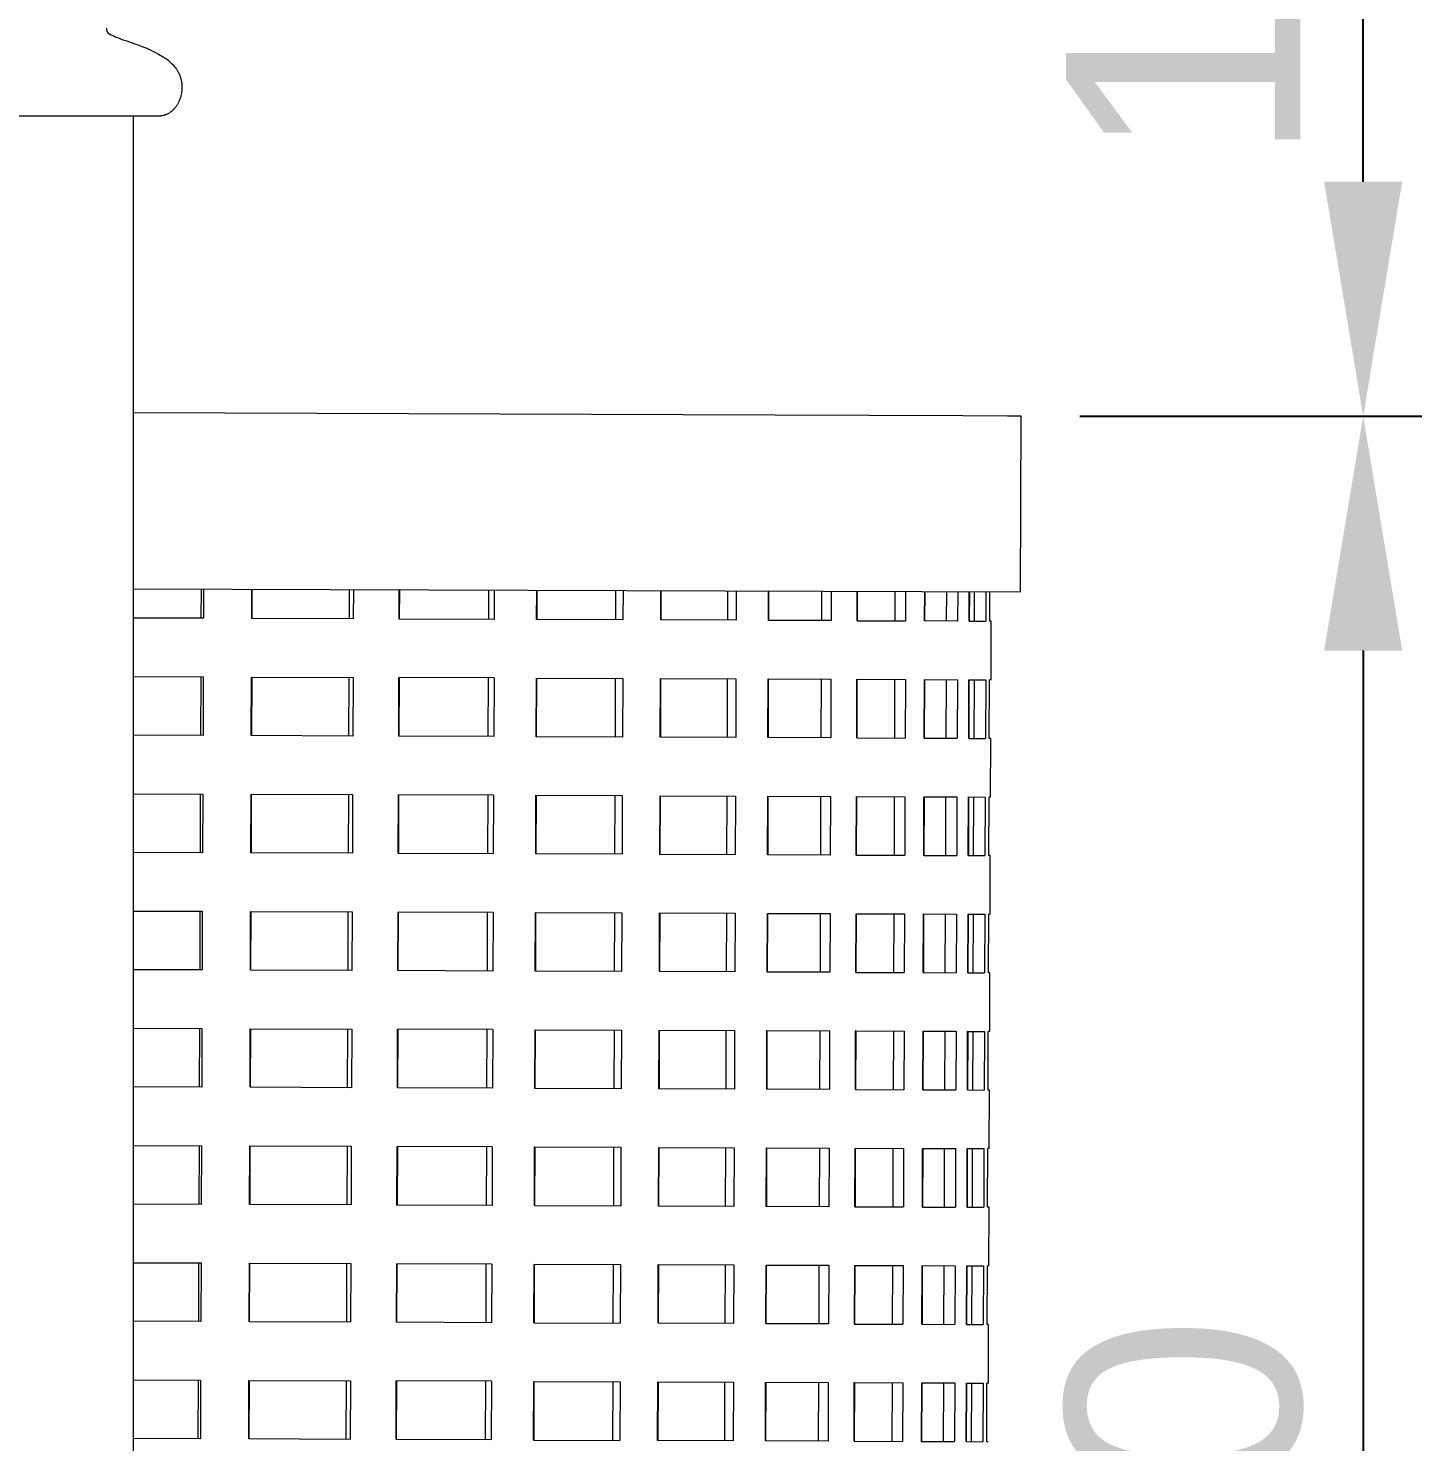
# Model space of a CAD drawing. Header units: millimetres. Extents: x 311 to 4068, y 1050 to 3803.
# Drawn here: x 2629.1 to 2866.9, y 3165.2 to 3406.4 of the extents above; entities that cross this region are included whole.
import ezdxf

# ---------------------------------------------------------------- set-up
doc = ezdxf.new("R2010")
doc.units = ezdxf.units.MM
doc.layers.add('ZANO_R', color=7, linetype='Continuous', lineweight=0)
doc.layers.add('ZANO_W', color=1, linetype='Continuous', lineweight=0)
doc.styles.get("Standard").update_dxf_attribs({"font": 'ARIALUNI.TTF'})
doc.dimstyles.new('pl i ang', dxfattribs={"dimtxt": 50, "dimasz": 50, "dimexe": 1.25, "dimexo": 0.625, "dimgap": 10, "dimtad": 1, "dimtoh": 1, "dimtxsty": 'Standard', "dimcen": 2.5, "dimclrd": 1, "dimclre": 1, "dimclrt": 1, "dimadec": 0, "dimazin": 0, "dimtfac": 1, "dimtmove": 0, "dimatfit": 3, "dimfxl": 1, "dimarcsym": 1})

# ---------------------------------------------------------------- blocks, each defined once
blk = doc.blocks.new('*D398')
at = {"layer": 'ZANO_W', "color": 1, "lineweight": -2}
for p, q in [((2842.06, 3712.07), (2365.91, 3712.07)), ((2375.91, 3381.51), (2375.91, 3672.07)), ((2438.59, 3341.51), (2365.91, 3341.51))]:
    blk.add_line(p, q, dxfattribs=at)
at = {"layer": 'ZANO_W', "color": 1}
for points in [[(2382.58, 3672.07), (2369.25, 3672.07), (2375.91, 3712.07)], [(2369.25, 3381.51), (2382.58, 3381.51), (2375.91, 3341.51)]]:
    blk.add_solid(points, dxfattribs=at)
at = {"layer": 'ZANO_W', "color": 1, "insert": (2345.48, 3526.79), "char_height": 40, "attachment_point": 5, "rotation": 90}
blk.add_mtext('371', dxfattribs=at)
blk = doc.blocks.new('*D408')
at = {"layer": 'ZANO_W', "color": 1, "lineweight": -2}
for p, q in [((2808.58, 3340.21), (2866.94, 3340.21)), ((2856.94, 3300.21), (2856.94, 2980.21)), ((2807.1, 2940.21), (2866.94, 2940.21))]:
    blk.add_line(p, q, dxfattribs=at)
at = {"layer": 'ZANO_W', "color": 1}
for points in [[(2863.6, 3300.21), (2850.27, 3300.21), (2856.94, 3340.21)], [(2850.27, 2980.21), (2863.6, 2980.21), (2856.94, 2940.21)]]:
    blk.add_solid(points, dxfattribs=at)
at = {"layer": 'ZANO_W', "color": 1, "insert": (2826.5, 3140.21), "char_height": 40, "attachment_point": 5, "rotation": 90}
blk.add_mtext('400', dxfattribs=at)
blk = doc.blocks.new('*D410')
at = {"layer": 'ZANO_W', "color": 1, "lineweight": -2}
for p, q in [((2808.91, 3519.42), (2866.94, 3519.42)), ((2856.94, 3380.21), (2856.94, 3479.42)), ((2808.58, 3340.21), (2866.94, 3340.21))]:
    blk.add_line(p, q, dxfattribs=at)
at = {"layer": 'ZANO_W', "color": 1}
for points in [[(2863.6, 3479.42), (2850.27, 3479.42), (2856.94, 3519.42)], [(2850.27, 3380.21), (2863.6, 3380.21), (2856.94, 3340.21)]]:
    blk.add_solid(points, dxfattribs=at)
at = {"layer": 'ZANO_W', "color": 1, "insert": (2826.5, 3429.81), "char_height": 40, "attachment_point": 5, "rotation": 90}
blk.add_mtext('179', dxfattribs=at)

msp = doc.modelspace()

# ---------------------------------------------------------------- linework, layer by layer
at = {"layer": 'ZANO_R'}
for p, q in [((2642.43, 3406.39), (2642.44, 3406.01)), ((2642.44, 3406.01), (2642.7, 3405.6)), ((2642.7, 3405.6), (2642.97, 3405.44)), ((2642.97, 3405.44), (2643.23, 3405.29)), ((2643.23, 3405.29), (2643.5, 3405.15)), ((2643.5, 3405.15), (2643.77, 3405.02)), ((2643.77, 3405.02), (2644.05, 3404.9)), ((2644.05, 3404.9), (2644.33, 3404.79)), ((2644.33, 3404.79), (2644.62, 3404.68)), ((2644.62, 3404.68), (2645.26, 3404.44)), ((2645.26, 3404.44), (2645.91, 3404.22)), ((2645.91, 3404.22), (2647.26, 3403.76)), ((2647.26, 3403.76), (2647.96, 3403.52)), ((2647.96, 3403.52), (2648.66, 3403.25)), ((2648.66, 3403.25), (2649.35, 3402.97)), ((2649.35, 3402.97), (2650.03, 3402.66)), ((2650.03, 3402.66), (2650.69, 3402.33)), ((2650.69, 3402.33), (2651.35, 3401.98)), ((2651.35, 3401.98), (2651.99, 3401.6)), ((2651.99, 3401.6), (2652.23, 3401.46)), ((2652.23, 3401.46), (2652.45, 3401.31)), ((2652.45, 3401.31), (2652.68, 3401.15)), ((2652.68, 3401.15), (2652.9, 3400.98)), ((2652.9, 3400.98), (2653.11, 3400.81)), ((2653.11, 3400.81), (2653.31, 3400.63)), ((2653.31, 3400.63), (2653.51, 3400.44)), ((2653.51, 3400.44), (2653.71, 3400.24)), ((2653.71, 3400.24), (2653.89, 3400.04)), ((2653.89, 3400.04), (2654.07, 3399.83)), ((2654.07, 3399.83), (2654.25, 3399.62)), ((2654.25, 3399.62), (2654.41, 3399.4)), ((2654.41, 3399.4), (2654.47, 3399.31)), ((2654.47, 3399.31), (2654.53, 3399.22)), ((2654.53, 3399.22), (2654.59, 3399.12)), ((2654.59, 3399.12), (2654.64, 3399.03)), ((2654.64, 3399.03), (2654.69, 3398.93)), ((2654.69, 3398.93), (2654.74, 3398.83)), ((2654.74, 3398.83), (2654.79, 3398.74)), ((2654.79, 3398.74), (2654.84, 3398.64)), ((2654.84, 3398.64), (2654.88, 3398.54)), ((2654.88, 3398.54), (2654.92, 3398.43)), ((2654.92, 3398.43), (2654.96, 3398.33)), ((2654.96, 3398.33), (2655, 3398.23)), ((2655, 3398.23), (2655.04, 3398.12)), ((2655.04, 3398.12), (2655.07, 3398.02)), ((2655.07, 3398.02), (2655.1, 3397.91)), ((2655.1, 3397.91), (2655.13, 3397.81)), ((2655.13, 3397.81), (2655.16, 3397.7)), ((2655.16, 3397.7), (2655.18, 3397.59)), ((2655.18, 3397.59), (2655.21, 3397.49)), ((2655.21, 3397.49), (2655.23, 3397.38)), ((2655.23, 3397.38), (2655.25, 3397.27)), ((2655.25, 3397.27), (2655.26, 3397.16)), ((2655.26, 3397.16), (2655.28, 3397.05)), ((2655.28, 3395.62), (2655.27, 3395.51)), ((2655.28, 3397.05), (2655.29, 3396.94)), ((2655.29, 3395.73), (2655.28, 3395.62)), ((2655.29, 3396.94), (2655.31, 3396.72)), ((2655.3, 3395.84), (2655.29, 3395.73)), ((2655.31, 3395.95), (2655.3, 3395.84)), ((2655.31, 3396.72), (2655.31, 3396.61)), ((2655.31, 3396.61), (2655.32, 3396.5)), ((2655.32, 3396.17), (2655.31, 3396.06)), ((2655.31, 3396.06), (2655.31, 3395.95)), ((2655.32, 3396.5), (2655.32, 3396.39)), ((2655.32, 3396.39), (2655.32, 3396.28)), ((2655.32, 3396.28), (2655.32, 3396.17)), ((2654.44, 3393.22), (2654.38, 3393.13)), ((2654.5, 3393.32), (2654.44, 3393.22)), ((2654.56, 3393.41), (2654.5, 3393.32)), ((2654.61, 3393.51), (2654.56, 3393.41)), ((2654.66, 3393.61), (2654.61, 3393.51)), ((2654.72, 3393.71), (2654.66, 3393.61)), ((2654.76, 3393.81), (2654.72, 3393.71)), ((2654.81, 3393.91), (2654.76, 3393.81)), ((2654.86, 3394.01), (2654.81, 3393.91)), ((2654.9, 3394.12), (2654.86, 3394.01)), ((2654.94, 3394.22), (2654.9, 3394.12)), ((2654.98, 3394.33), (2654.94, 3394.22)), ((2655.01, 3394.43), (2654.98, 3394.33)), ((2655.05, 3394.54), (2655.01, 3394.43)), ((2655.08, 3394.65), (2655.05, 3394.54)), ((2655.11, 3394.75), (2655.08, 3394.65)), ((2655.14, 3394.86), (2655.11, 3394.75)), ((2655.17, 3394.97), (2655.14, 3394.86)), ((2655.19, 3395.08), (2655.17, 3394.97)), ((2655.23, 3395.3), (2655.19, 3395.08)), ((2655.25, 3395.4), (2655.23, 3395.3)), ((2655.27, 3395.51), (2655.25, 3395.4)), ((2636.04, 3391.42), (2594.24, 3391.42)), ((2651.59, 3391.42), (2636.04, 3391.42)), ((2647.06, 2693.42), (2647.06, 3391.42)), ((2651.66, 3391.42), (2651.59, 3391.42)), ((2651.72, 3391.43), (2651.66, 3391.42)), ((2651.78, 3391.44), (2651.72, 3391.43)), ((2651.85, 3391.45), (2651.78, 3391.44)), ((2651.91, 3391.46), (2651.85, 3391.45)), ((2651.97, 3391.47), (2651.91, 3391.46)), ((2652.03, 3391.48), (2651.97, 3391.47)), ((2652.1, 3391.5), (2652.03, 3391.48)), ((2652.16, 3391.51), (2652.1, 3391.5)), ((2652.22, 3391.53), (2652.16, 3391.51)), ((2652.28, 3391.54), (2652.22, 3391.53)), ((2652.34, 3391.56), (2652.28, 3391.54)), ((2652.4, 3391.58), (2652.34, 3391.56)), ((2652.46, 3391.6), (2652.4, 3391.58)), ((2652.52, 3391.62), (2652.46, 3391.6)), ((2652.58, 3391.65), (2652.52, 3391.62)), ((2652.7, 3391.69), (2652.58, 3391.65)), ((2652.81, 3391.74), (2652.7, 3391.69)), ((2652.91, 3391.8), (2652.81, 3391.74)), ((2653.02, 3391.85), (2652.91, 3391.8)), ((2653.13, 3391.91), (2653.02, 3391.85)), ((2653.23, 3391.98), (2653.13, 3391.91)), ((2653.33, 3392.05), (2653.23, 3391.98)), ((2653.43, 3392.12), (2653.33, 3392.05)), ((2653.52, 3392.19), (2653.43, 3392.12)), ((2653.61, 3392.26), (2653.52, 3392.19)), ((2653.7, 3392.34), (2653.61, 3392.26)), ((2653.78, 3392.42), (2653.7, 3392.34)), ((2653.87, 3392.5), (2653.78, 3392.42)), ((2653.95, 3392.59), (2653.87, 3392.5)), ((2654.02, 3392.67), (2653.95, 3392.59)), ((2654.1, 3392.76), (2654.02, 3392.67)), ((2654.17, 3392.85), (2654.1, 3392.76)), ((2654.24, 3392.94), (2654.17, 3392.85)), ((2654.31, 3393.03), (2654.24, 3392.94)), ((2654.38, 3393.13), (2654.31, 3393.03)), ((2756.51, 3340.36), (2647.06, 3340.77)), ((2788.61, 3340.24), (2756.51, 3340.36)), ((2796.23, 3340.22), (2788.61, 3340.24)), ((2798.02, 3340.21), (2796.23, 3340.22)), ((2798.45, 3340.21), (2798.02, 3340.21)), ((2798.55, 3340.21), (2798.45, 3340.21)), ((2798.47, 3310.21), (2798.58, 3340.21)), ((2798.58, 3340.21), (2798.55, 3340.21)), ((2798.58, 3340.21), (2798.58, 3340.21)), ((2798.58, 3340.21), (2798.58, 3340.21)), ((2647.06, 3310.77), (2798.47, 3310.21)), ((2658.59, 3310.73), (2658.57, 3305.73)), ((2659.01, 3310.73), (2658.99, 3305.73)), ((2667.24, 3305.7), (2667.26, 3310.7)), ((2667.28, 3310.7), (2667.26, 3305.7)), ((2683.86, 3310.63), (2683.84, 3305.63)), ((2684.58, 3310.63), (2684.56, 3305.63)), ((2692.39, 3305.6), (2692.41, 3310.6)), ((2692.44, 3310.6), (2692.42, 3305.6)), ((2707.64, 3310.55), (2707.62, 3305.55)), ((2708.64, 3310.54), (2708.62, 3305.54)), ((2715.85, 3305.52), (2715.87, 3310.52)), ((2715.9, 3310.52), (2715.88, 3305.52)), ((2729.35, 3310.47), (2729.33, 3305.47)), ((2730.61, 3310.46), (2730.59, 3305.46)), ((2737.04, 3305.44), (2737.06, 3310.44)), ((2737.08, 3310.44), (2737.06, 3305.44)), ((2748.45, 3310.39), (2748.43, 3305.39)), ((2749.94, 3310.39), (2749.92, 3305.39)), ((2755.43, 3305.37), (2755.45, 3310.37)), ((2755.46, 3310.37), (2755.45, 3305.37)), ((2764.47, 3310.33), (2764.46, 3305.33)), ((2766.15, 3310.33), (2766.13, 3305.33)), ((2770.57, 3305.31), (2770.58, 3310.31)), ((2770.6, 3310.31), (2770.58, 3305.31)), ((2777.03, 3310.29), (2777.01, 3305.29)), ((2778.85, 3310.28), (2778.84, 3305.28)), ((2782.08, 3305.27), (2782.1, 3310.27)), ((2782.11, 3310.27), (2782.09, 3305.27)), ((2785.8, 3310.25), (2785.78, 3305.26)), ((2787.73, 3310.25), (2787.71, 3305.25)), ((2789.69, 3305.24), (2789.71, 3310.24)), ((2789.72, 3310.24), (2789.7, 3305.24)), ((2790.57, 3310.24), (2790.55, 3305.24)), ((2792.56, 3310.23), (2792.54, 3305.23)), ((2793.21, 3305.23), (2793.23, 3310.23)), ((2658.99, 3305.73), (2647.06, 3305.77)), ((2684.56, 3305.63), (2667.24, 3305.7)), ((2708.62, 3305.54), (2692.39, 3305.6)), ((2730.59, 3305.46), (2715.85, 3305.52)), ((2749.92, 3305.39), (2737.04, 3305.44)), ((2766.13, 3305.33), (2755.43, 3305.37)), ((2770.57, 3305.31), (2778.84, 3305.28)), ((2787.71, 3305.25), (2782.08, 3305.27)), ((2789.69, 3305.24), (2792.54, 3305.23)), ((2793.45, 3305.23), (2793.21, 3305.23)), ((2793.42, 3295.23), (2793.45, 3305.23)), ((2793.45, 3305.23), (2793.45, 3305.23)), ((2647.06, 3295.77), (2658.95, 3295.73)), ((2658.54, 3295.73), (2658.5, 3285.73)), ((2658.95, 3295.73), (2658.92, 3285.73)), ((2667.16, 3285.7), (2667.2, 3295.7)), ((2667.23, 3295.7), (2667.19, 3285.7)), ((2667.2, 3295.7), (2684.52, 3295.63)), ((2683.8, 3295.63), (2683.77, 3285.63)), ((2684.52, 3295.63), (2684.49, 3285.63)), ((2692.32, 3285.6), (2692.36, 3295.6)), ((2692.38, 3295.6), (2692.35, 3285.6)), ((2708.59, 3295.54), (2692.36, 3295.6)), ((2707.58, 3295.55), (2707.55, 3285.55)), ((2708.59, 3295.54), (2708.55, 3285.54)), ((2715.78, 3285.52), (2715.82, 3295.52)), ((2715.84, 3295.52), (2715.8, 3285.52)), ((2715.82, 3295.52), (2730.55, 3295.46)), ((2729.29, 3295.47), (2729.26, 3285.47)), ((2730.55, 3295.46), (2730.52, 3285.46)), ((2736.96, 3285.44), (2737, 3295.44)), ((2737.02, 3295.44), (2736.99, 3285.44)), ((2737, 3295.44), (2749.88, 3295.39)), ((2748.39, 3295.39), (2748.36, 3285.39)), ((2749.88, 3295.39), (2749.84, 3285.39)), ((2755.35, 3285.37), (2755.39, 3295.37)), ((2755.41, 3295.37), (2755.37, 3285.37)), ((2755.41, 3295.37), (2755.39, 3295.37)), ((2755.41, 3295.37), (2766.1, 3295.33)), ((2764.42, 3295.33), (2764.38, 3285.33)), ((2766.1, 3295.33), (2766.06, 3285.33)), ((2770.49, 3285.31), (2770.53, 3295.31)), ((2770.54, 3295.31), (2770.51, 3285.31)), ((2770.54, 3295.31), (2770.53, 3295.31)), ((2770.54, 3295.31), (2778.8, 3295.28)), ((2776.97, 3295.29), (2776.93, 3285.29)), ((2778.8, 3295.28), (2778.76, 3285.28)), ((2782.01, 3285.27), (2782.04, 3295.27)), ((2782.05, 3295.27), (2782.02, 3285.27)), ((2782.04, 3295.27), (2787.67, 3295.25)), ((2785.74, 3295.26), (2785.7, 3285.26)), ((2787.67, 3295.25), (2787.64, 3285.25)), ((2789.62, 3285.24), (2789.65, 3295.24)), ((2789.66, 3295.24), (2789.62, 3285.24)), ((2789.66, 3295.24), (2789.65, 3295.24)), ((2789.66, 3295.24), (2792.51, 3295.23)), ((2790.52, 3295.24), (2790.48, 3285.24)), ((2792.51, 3295.23), (2792.47, 3285.23)), ((2793.13, 3285.23), (2793.17, 3295.23)), ((2793.41, 3295.23), (2793.17, 3295.23)), ((2793.41, 3295.23), (2793.42, 3295.23)), ((2658.92, 3285.73), (2647.06, 3285.77)), ((2684.49, 3285.63), (2667.16, 3285.7)), ((2708.55, 3285.54), (2692.32, 3285.6)), ((2730.52, 3285.46), (2715.78, 3285.52)), ((2749.84, 3285.39), (2736.96, 3285.44)), ((2766.06, 3285.33), (2755.35, 3285.37)), ((2770.49, 3285.31), (2778.76, 3285.28)), ((2782.01, 3285.27), (2787.64, 3285.25)), ((2789.62, 3285.24), (2792.47, 3285.23)), ((2793.38, 3285.23), (2793.13, 3285.23)), ((2793.34, 3275.23), (2793.38, 3285.23)), ((2793.38, 3285.23), (2793.38, 3285.23)), ((2647.06, 3275.77), (2658.88, 3275.73)), ((2658.46, 3275.73), (2658.42, 3265.73)), ((2658.88, 3275.73), (2658.84, 3265.73)), ((2667.09, 3265.7), (2667.12, 3275.7)), ((2667.15, 3275.7), (2667.12, 3265.7)), ((2667.12, 3275.7), (2684.45, 3275.63)), ((2683.73, 3275.63), (2683.69, 3265.63)), ((2684.45, 3275.63), (2684.41, 3265.63)), ((2692.25, 3265.6), (2692.28, 3275.6)), ((2692.31, 3275.6), (2692.27, 3265.6)), ((2708.51, 3275.54), (2692.28, 3275.6)), ((2707.51, 3275.55), (2707.47, 3265.55)), ((2708.51, 3275.54), (2708.47, 3265.54)), ((2715.71, 3265.52), (2715.74, 3275.52)), ((2715.77, 3275.52), (2715.73, 3265.52)), ((2715.74, 3275.52), (2730.48, 3275.46)), ((2729.22, 3275.47), (2729.18, 3265.47)), ((2730.48, 3275.46), (2730.44, 3265.46)), ((2736.89, 3265.44), (2736.93, 3275.44)), ((2736.95, 3275.44), (2736.91, 3265.44)), ((2736.93, 3275.44), (2749.81, 3275.39)), ((2748.32, 3275.39), (2748.28, 3265.39)), ((2749.81, 3275.39), (2749.77, 3265.39)), ((2755.28, 3265.37), (2755.32, 3275.37)), ((2755.33, 3275.37), (2755.3, 3265.37)), ((2755.32, 3275.37), (2766.02, 3275.33)), ((2764.34, 3275.33), (2764.31, 3265.33)), ((2766.02, 3275.33), (2765.99, 3265.33)), ((2770.42, 3265.31), (2770.45, 3275.31)), ((2770.47, 3275.31), (2770.43, 3265.31)), ((2770.47, 3275.31), (2770.45, 3275.31)), ((2770.47, 3275.31), (2778.72, 3275.28)), ((2776.9, 3275.29), (2776.86, 3265.29)), ((2778.72, 3275.28), (2778.69, 3265.28)), ((2781.93, 3265.27), (2781.97, 3275.27)), ((2781.98, 3275.27), (2781.94, 3265.27)), ((2781.97, 3275.27), (2787.6, 3275.25)), ((2785.67, 3275.26), (2785.63, 3265.26)), ((2787.6, 3275.25), (2787.56, 3265.25)), ((2789.54, 3265.24), (2789.58, 3275.24)), ((2789.59, 3275.24), (2789.55, 3265.24)), ((2789.58, 3275.24), (2792.43, 3275.23)), ((2790.44, 3275.24), (2790.4, 3265.24)), ((2792.43, 3275.23), (2792.39, 3265.23)), ((2793.06, 3265.23), (2793.1, 3275.23)), ((2793.34, 3275.23), (2793.1, 3275.23)), ((2793.34, 3275.23), (2793.34, 3275.23)), ((2658.84, 3265.73), (2647.06, 3265.77)), ((2684.41, 3265.63), (2667.09, 3265.7)), ((2708.47, 3265.54), (2692.25, 3265.6)), ((2730.44, 3265.46), (2715.71, 3265.52)), ((2749.77, 3265.39), (2736.89, 3265.44)), ((2765.99, 3265.33), (2755.28, 3265.37)), ((2770.42, 3265.31), (2778.69, 3265.28)), ((2781.93, 3265.27), (2787.56, 3265.25)), ((2789.54, 3265.24), (2792.39, 3265.23)), ((2793.3, 3265.23), (2793.06, 3265.23)), ((2793.27, 3255.23), (2793.3, 3265.23)), ((2793.3, 3265.23), (2793.3, 3265.23)), ((2647.06, 3255.77), (2658.8, 3255.73)), ((2658.39, 3255.73), (2658.35, 3245.73)), ((2658.8, 3255.73), (2658.77, 3245.73)), ((2667.01, 3245.7), (2667.05, 3255.7)), ((2667.08, 3255.7), (2667.04, 3245.7)), ((2667.05, 3255.7), (2684.37, 3255.63)), ((2683.65, 3255.63), (2683.62, 3245.63)), ((2684.37, 3255.63), (2684.34, 3245.63)), ((2692.17, 3245.6), (2692.21, 3255.6)), ((2692.23, 3255.6), (2692.2, 3245.6)), ((2708.44, 3255.54), (2692.21, 3255.6)), ((2707.44, 3255.55), (2707.4, 3245.55)), ((2708.44, 3255.54), (2708.4, 3245.54)), ((2715.63, 3245.52), (2715.67, 3255.52)), ((2715.69, 3255.52), (2715.65, 3245.52)), ((2715.67, 3255.52), (2730.4, 3255.46)), ((2729.14, 3255.47), (2729.11, 3245.47)), ((2730.4, 3255.46), (2730.37, 3245.46)), ((2736.82, 3245.44), (2736.85, 3255.44)), ((2736.87, 3255.44), (2736.84, 3245.44)), ((2736.85, 3255.44), (2749.73, 3255.39)), ((2748.25, 3255.39), (2748.21, 3245.39)), ((2749.73, 3255.39), (2749.7, 3245.39)), ((2755.2, 3245.37), (2755.24, 3255.37)), ((2755.26, 3255.37), (2755.22, 3245.37)), ((2755.24, 3255.37), (2765.95, 3255.33)), ((2764.27, 3255.33), (2764.23, 3245.33)), ((2765.95, 3255.33), (2765.91, 3245.33)), ((2770.34, 3245.31), (2770.38, 3255.31)), ((2770.39, 3255.31), (2770.36, 3245.31)), ((2770.39, 3255.31), (2770.38, 3255.31)), ((2770.39, 3255.31), (2778.65, 3255.28)), ((2776.82, 3255.29), (2776.78, 3245.29)), ((2778.65, 3255.28), (2778.61, 3245.28)), ((2781.86, 3245.27), (2781.9, 3255.27)), ((2781.91, 3255.27), (2781.87, 3245.27)), ((2781.9, 3255.27), (2787.53, 3255.25)), ((2785.59, 3255.26), (2785.56, 3245.26)), ((2787.53, 3255.25), (2787.49, 3245.25)), ((2789.47, 3245.24), (2789.51, 3255.24)), ((2789.51, 3255.24), (2789.47, 3245.24)), ((2789.51, 3255.24), (2792.36, 3255.23)), ((2790.37, 3255.24), (2790.33, 3245.24)), ((2792.36, 3255.23), (2792.32, 3245.23)), ((2792.99, 3245.23), (2793.02, 3255.23)), ((2793.26, 3255.23), (2793.02, 3255.23)), ((2793.26, 3255.23), (2793.27, 3255.23)), ((2658.77, 3245.73), (2647.06, 3245.77)), ((2684.34, 3245.63), (2667.01, 3245.7)), ((2708.4, 3245.54), (2692.17, 3245.6)), ((2730.37, 3245.46), (2715.63, 3245.52)), ((2749.7, 3245.39), (2736.82, 3245.44)), ((2765.91, 3245.33), (2755.2, 3245.37)), ((2770.34, 3245.31), (2778.61, 3245.28)), ((2781.86, 3245.27), (2787.49, 3245.25)), ((2789.47, 3245.24), (2792.32, 3245.23)), ((2793.23, 3245.23), (2792.99, 3245.23)), ((2793.19, 3235.23), (2793.23, 3245.23)), ((2793.23, 3245.23), (2793.23, 3245.23)), ((2647.06, 3235.77), (2658.73, 3235.73)), ((2658.31, 3235.73), (2658.28, 3225.73)), ((2658.73, 3235.73), (2658.69, 3225.73)), ((2666.94, 3225.7), (2666.98, 3235.7)), ((2667, 3235.7), (2666.97, 3225.7)), ((2666.98, 3235.7), (2684.3, 3235.63)), ((2683.58, 3235.63), (2683.54, 3225.63)), ((2684.3, 3235.63), (2684.26, 3225.63)), ((2692.1, 3225.6), (2692.13, 3235.6)), ((2692.16, 3235.6), (2692.12, 3225.6)), ((2708.36, 3235.54), (2692.13, 3235.6)), ((2707.36, 3235.55), (2707.32, 3225.55)), ((2708.36, 3235.54), (2708.33, 3225.54)), ((2715.56, 3225.52), (2715.59, 3235.52)), ((2715.62, 3235.52), (2715.58, 3225.52)), ((2715.59, 3235.52), (2730.33, 3235.46)), ((2729.07, 3235.47), (2729.03, 3225.47)), ((2730.33, 3235.46), (2730.29, 3225.46)), ((2736.74, 3225.44), (2736.78, 3235.44)), ((2736.8, 3235.44), (2736.76, 3225.44)), ((2736.78, 3235.44), (2749.66, 3235.39)), ((2748.17, 3235.39), (2748.13, 3225.39)), ((2749.66, 3235.39), (2749.62, 3225.39)), ((2755.13, 3225.37), (2755.17, 3235.37)), ((2755.18, 3235.37), (2755.15, 3225.37)), ((2755.17, 3235.37), (2765.87, 3235.33)), ((2764.2, 3235.33), (2764.16, 3225.33)), ((2765.87, 3235.33), (2765.84, 3225.33)), ((2770.27, 3225.31), (2770.3, 3235.31)), ((2770.32, 3235.31), (2770.28, 3225.31)), ((2770.32, 3235.31), (2770.3, 3235.31)), ((2770.32, 3235.31), (2778.58, 3235.28)), ((2776.75, 3235.29), (2776.71, 3225.29)), ((2778.58, 3235.28), (2778.54, 3225.28)), ((2781.78, 3225.27), (2781.82, 3235.27)), ((2781.83, 3235.27), (2781.79, 3225.27)), ((2781.82, 3235.27), (2787.45, 3235.25)), ((2785.52, 3235.26), (2785.48, 3225.26)), ((2787.45, 3235.25), (2787.41, 3225.25)), ((2789.39, 3225.24), (2789.43, 3235.24)), ((2789.44, 3235.24), (2789.4, 3225.24)), ((2789.44, 3235.24), (2789.43, 3235.24)), ((2789.44, 3235.24), (2792.28, 3235.23)), ((2790.29, 3235.24), (2790.26, 3225.24)), ((2792.28, 3235.23), (2792.24, 3225.23)), ((2792.91, 3225.23), (2792.95, 3235.23)), ((2793.19, 3235.23), (2792.95, 3235.23)), ((2793.19, 3235.23), (2793.19, 3235.23)), ((2658.69, 3225.73), (2647.06, 3225.77)), ((2684.26, 3225.63), (2666.94, 3225.7)), ((2708.33, 3225.54), (2692.1, 3225.6)), ((2730.29, 3225.46), (2715.56, 3225.52)), ((2749.62, 3225.39), (2736.74, 3225.44)), ((2765.84, 3225.33), (2755.13, 3225.37)), ((2770.27, 3225.31), (2778.54, 3225.28)), ((2781.78, 3225.27), (2787.41, 3225.25)), ((2789.39, 3225.24), (2792.24, 3225.23)), ((2793.15, 3225.23), (2792.91, 3225.23)), ((2793.12, 3215.23), (2793.16, 3225.23)), ((2793.15, 3225.23), (2793.15, 3225.23)), ((2647.06, 3215.77), (2658.66, 3215.73)), ((2658.24, 3215.73), (2658.2, 3205.73)), ((2658.66, 3215.73), (2658.62, 3205.73)), ((2666.86, 3205.7), (2666.9, 3215.7)), ((2666.93, 3215.7), (2666.89, 3205.7)), ((2666.9, 3215.7), (2684.22, 3215.63)), ((2683.51, 3215.63), (2683.47, 3205.64)), ((2684.22, 3215.63), (2684.19, 3205.63)), ((2692.02, 3205.6), (2692.06, 3215.6)), ((2692.09, 3215.6), (2692.05, 3205.6)), ((2708.29, 3215.54), (2692.06, 3215.6)), ((2707.29, 3215.55), (2707.25, 3205.55)), ((2708.29, 3215.54), (2708.25, 3205.54)), ((2715.48, 3205.52), (2715.52, 3215.52)), ((2715.54, 3215.52), (2715.51, 3205.52)), ((2715.52, 3215.52), (2730.26, 3215.46)), ((2729, 3215.47), (2728.96, 3205.47)), ((2730.26, 3215.46), (2730.22, 3205.46)), ((2736.67, 3205.44), (2736.7, 3215.44)), ((2736.73, 3215.44), (2736.69, 3205.44)), ((2736.7, 3215.44), (2749.58, 3215.39)), ((2748.1, 3215.39), (2748.06, 3205.39)), ((2749.58, 3215.39), (2749.55, 3205.39)), ((2755.05, 3205.37), (2755.09, 3215.37)), ((2755.11, 3215.37), (2755.07, 3205.37)), ((2755.09, 3215.37), (2765.8, 3215.33)), ((2764.12, 3215.33), (2764.08, 3205.34)), ((2765.8, 3215.33), (2765.76, 3205.33)), ((2770.19, 3205.31), (2770.23, 3215.31)), ((2770.24, 3215.31), (2770.21, 3205.31)), ((2770.23, 3215.31), (2778.5, 3215.28)), ((2776.67, 3215.29), (2776.64, 3205.29)), ((2778.5, 3215.28), (2778.46, 3205.28)), ((2781.71, 3205.27), (2781.75, 3215.27)), ((2781.76, 3215.27), (2781.72, 3205.27)), ((2781.75, 3215.27), (2787.38, 3215.25)), ((2785.44, 3215.26), (2785.41, 3205.26)), ((2787.38, 3215.25), (2787.34, 3205.25)), ((2789.32, 3205.24), (2789.36, 3215.24)), ((2789.36, 3215.24), (2789.33, 3205.24)), ((2789.36, 3215.24), (2792.21, 3215.23)), ((2790.22, 3215.24), (2790.18, 3205.24)), ((2792.21, 3215.23), (2792.17, 3205.23)), ((2792.84, 3205.23), (2792.87, 3215.23)), ((2793.12, 3215.23), (2792.87, 3215.23)), ((2793.12, 3215.23), (2793.12, 3215.23)), ((2658.62, 3205.73), (2647.06, 3205.77)), ((2684.19, 3205.63), (2666.86, 3205.7)), ((2708.25, 3205.54), (2692.02, 3205.6)), ((2715.48, 3205.52), (2730.22, 3205.46)), ((2749.55, 3205.39), (2736.67, 3205.44)), ((2765.76, 3205.33), (2755.05, 3205.37)), ((2770.19, 3205.31), (2778.46, 3205.28)), ((2781.71, 3205.27), (2787.34, 3205.25)), ((2789.32, 3205.24), (2792.17, 3205.23)), ((2793.08, 3205.23), (2792.84, 3205.23)), ((2793.04, 3195.23), (2793.08, 3205.23)), ((2793.08, 3205.23), (2793.08, 3205.23)), ((2647.06, 3195.77), (2658.58, 3195.73)), ((2658.16, 3195.73), (2658.13, 3185.73)), ((2658.58, 3195.73), (2658.54, 3185.73)), ((2666.79, 3185.7), (2666.83, 3195.7)), ((2666.85, 3195.7), (2666.82, 3185.7)), ((2666.83, 3195.7), (2684.15, 3195.63)), ((2683.43, 3195.64), (2683.39, 3185.64)), ((2684.15, 3195.63), (2684.11, 3185.63)), ((2691.95, 3185.6), (2691.98, 3195.6)), ((2692.01, 3195.6), (2691.97, 3185.6)), ((2708.21, 3195.54), (2691.98, 3195.6)), ((2707.21, 3195.55), (2707.18, 3185.55)), ((2708.21, 3195.54), (2708.18, 3185.54)), ((2715.41, 3185.52), (2715.44, 3195.52)), ((2715.47, 3195.52), (2715.43, 3185.52)), ((2715.44, 3195.52), (2730.18, 3195.46)), ((2728.92, 3195.47), (2728.88, 3185.47)), ((2730.18, 3195.46), (2730.14, 3185.46)), ((2736.59, 3185.44), (2736.63, 3195.44)), ((2736.65, 3195.44), (2736.61, 3185.44)), ((2736.63, 3195.44), (2749.51, 3195.39)), ((2748.02, 3195.39), (2747.99, 3185.39)), ((2749.51, 3195.39), (2749.47, 3185.39)), ((2754.98, 3185.37), (2755.02, 3195.37)), ((2755.04, 3195.37), (2755, 3185.37)), ((2755.02, 3195.37), (2765.72, 3195.33)), ((2764.05, 3195.34), (2764.01, 3185.34)), ((2765.72, 3195.33), (2765.69, 3185.33)), ((2770.12, 3185.31), (2770.16, 3195.31)), ((2770.17, 3195.31), (2770.13, 3185.31)), ((2770.17, 3195.31), (2770.16, 3195.31)), ((2770.17, 3195.31), (2778.43, 3195.28)), ((2776.6, 3195.29), (2776.56, 3185.29)), ((2778.43, 3195.28), (2778.39, 3185.28)), ((2781.63, 3185.27), (2781.67, 3195.27)), ((2781.68, 3195.27), (2781.65, 3185.27)), ((2781.67, 3195.27), (2787.3, 3195.25)), ((2785.37, 3195.26), (2785.33, 3185.26)), ((2787.3, 3195.25), (2787.26, 3185.25)), ((2789.25, 3185.24), (2789.28, 3195.24)), ((2789.29, 3195.24), (2789.25, 3185.24)), ((2789.29, 3195.24), (2789.28, 3195.24)), ((2789.29, 3195.24), (2792.13, 3195.23)), ((2790.14, 3195.24), (2790.11, 3185.24)), ((2792.13, 3195.23), (2792.1, 3185.23)), ((2792.76, 3185.23), (2792.8, 3195.23)), ((2793.04, 3195.23), (2792.8, 3195.23)), ((2793.04, 3195.23), (2793.04, 3195.23)), ((2658.54, 3185.73), (2647.06, 3185.77)), ((2684.11, 3185.63), (2666.79, 3185.7)), ((2708.18, 3185.54), (2691.95, 3185.6)), ((2715.41, 3185.52), (2730.14, 3185.46)), ((2749.47, 3185.39), (2736.59, 3185.44)), ((2765.69, 3185.33), (2754.98, 3185.37)), ((2770.12, 3185.31), (2778.39, 3185.28)), ((2781.63, 3185.27), (2787.26, 3185.25)), ((2789.25, 3185.24), (2792.1, 3185.23)), ((2793, 3185.23), (2792.76, 3185.23)), ((2792.97, 3175.23), (2793.01, 3185.23)), ((2793, 3185.23), (2793.01, 3185.23)), ((2647.06, 3175.77), (2658.51, 3175.73)), ((2658.09, 3175.73), (2658.05, 3165.73)), ((2658.51, 3175.73), (2658.47, 3165.73)), ((2666.72, 3165.7), (2666.75, 3175.7)), ((2666.78, 3175.7), (2666.74, 3165.7)), ((2666.75, 3175.7), (2684.08, 3175.63)), ((2683.36, 3175.64), (2683.32, 3165.64)), ((2684.08, 3175.63), (2684.04, 3165.63)), ((2691.87, 3165.6), (2691.91, 3175.6)), ((2691.94, 3175.6), (2691.9, 3165.6)), ((2708.14, 3175.54), (2691.91, 3175.6)), ((2707.14, 3175.55), (2707.1, 3165.55)), ((2708.14, 3175.54), (2708.1, 3165.54)), ((2715.33, 3165.52), (2715.37, 3175.52)), ((2715.39, 3175.52), (2715.36, 3165.52)), ((2715.37, 3175.52), (2730.11, 3175.46)), ((2728.85, 3175.47), (2728.81, 3165.47)), ((2730.11, 3175.46), (2730.07, 3165.46)), ((2736.52, 3165.44), (2736.56, 3175.44)), ((2736.58, 3175.44), (2736.54, 3165.44)), ((2736.56, 3175.44), (2749.44, 3175.39)), ((2747.95, 3175.39), (2747.91, 3165.39)), ((2749.44, 3175.39), (2749.4, 3165.39)), ((2754.91, 3165.37), (2754.94, 3175.37)), ((2754.96, 3175.37), (2754.92, 3165.37)), ((2754.94, 3175.37), (2765.65, 3175.33)), ((2763.97, 3175.34), (2763.93, 3165.34)), ((2765.65, 3175.33), (2765.61, 3165.33)), ((2770.04, 3165.31), (2770.08, 3175.31)), ((2770.1, 3175.31), (2770.06, 3165.31)), ((2770.1, 3175.31), (2770.08, 3175.31)), ((2770.1, 3175.31), (2778.35, 3175.28)), ((2776.52, 3175.29), (2776.49, 3165.29)), ((2778.35, 3175.28), (2778.31, 3165.28)), ((2781.56, 3165.27), (2781.6, 3175.27)), ((2781.61, 3175.27), (2781.57, 3165.27)), ((2781.6, 3175.27), (2787.23, 3175.25)), ((2785.3, 3175.26), (2785.26, 3165.26)), ((2787.23, 3175.25), (2787.19, 3165.25)), ((2789.17, 3165.24), (2789.21, 3175.24)), ((2789.21, 3175.24), (2789.18, 3165.24)), ((2789.21, 3175.24), (2792.06, 3175.23)), ((2789.21, 3175.24), (2789.21, 3175.24)), ((2790.07, 3175.24), (2790.03, 3165.24)), ((2792.06, 3175.23), (2792.02, 3165.23)), ((2792.69, 3165.23), (2792.72, 3175.23)), ((2792.97, 3175.23), (2792.72, 3175.23)), ((2792.97, 3175.23), (2792.97, 3175.23)), ((2658.47, 3165.73), (2647.06, 3165.77)), ((2684.04, 3165.63), (2666.72, 3165.7)), ((2708.1, 3165.54), (2691.87, 3165.6)), ((2715.33, 3165.52), (2730.07, 3165.46)), ((2749.4, 3165.39), (2736.52, 3165.44)), ((2765.61, 3165.33), (2754.91, 3165.37)), ((2770.04, 3165.31), (2778.31, 3165.28)), ((2781.56, 3165.27), (2787.19, 3165.25)), ((2789.17, 3165.24), (2792.02, 3165.23)), ((2792.93, 3165.23), (2792.69, 3165.23)), ((2792.93, 3165.23), (2792.93, 3165.23))]:
    msp.add_line(p, q, dxfattribs=at)

# ---------------------------------------------------------------- dimensions: what is measured, and where the dimension line sits
at = {"layer": 'ZANO_W'}
for base, p1, p2, picture, middle in [((2375.91, 3712.07), (2448.59, 3341.51), (2852.06, 3712.07), '*D398', (2345.48, 3526.79)), ((2856.94, 3519.42), (2798.58, 3340.21), (2798.91, 3519.42), '*D410', (2826.5, 3429.81)), ((2856.94, 2940.21), (2798.58, 3340.21), (2797.1, 2940.21), '*D408', (2826.5, 3140.21))]:
    dim = msp.add_linear_dim(base=base, p1=p1, p2=p2, angle=90, dimstyle='pl i ang', override={"dimtxt": 40, "dimasz": 40, "dimexe": 10, "dimexo": 10, "dimtoh": 0, "dimdec": 0, "dimtdec": 0, "dimtmove": 1}, dxfattribs=at)
    dim.commit()
    dim.dimension.update_dxf_attribs({"geometry": picture, "text_midpoint": middle})

doc.saveas('drawing.dxf')
